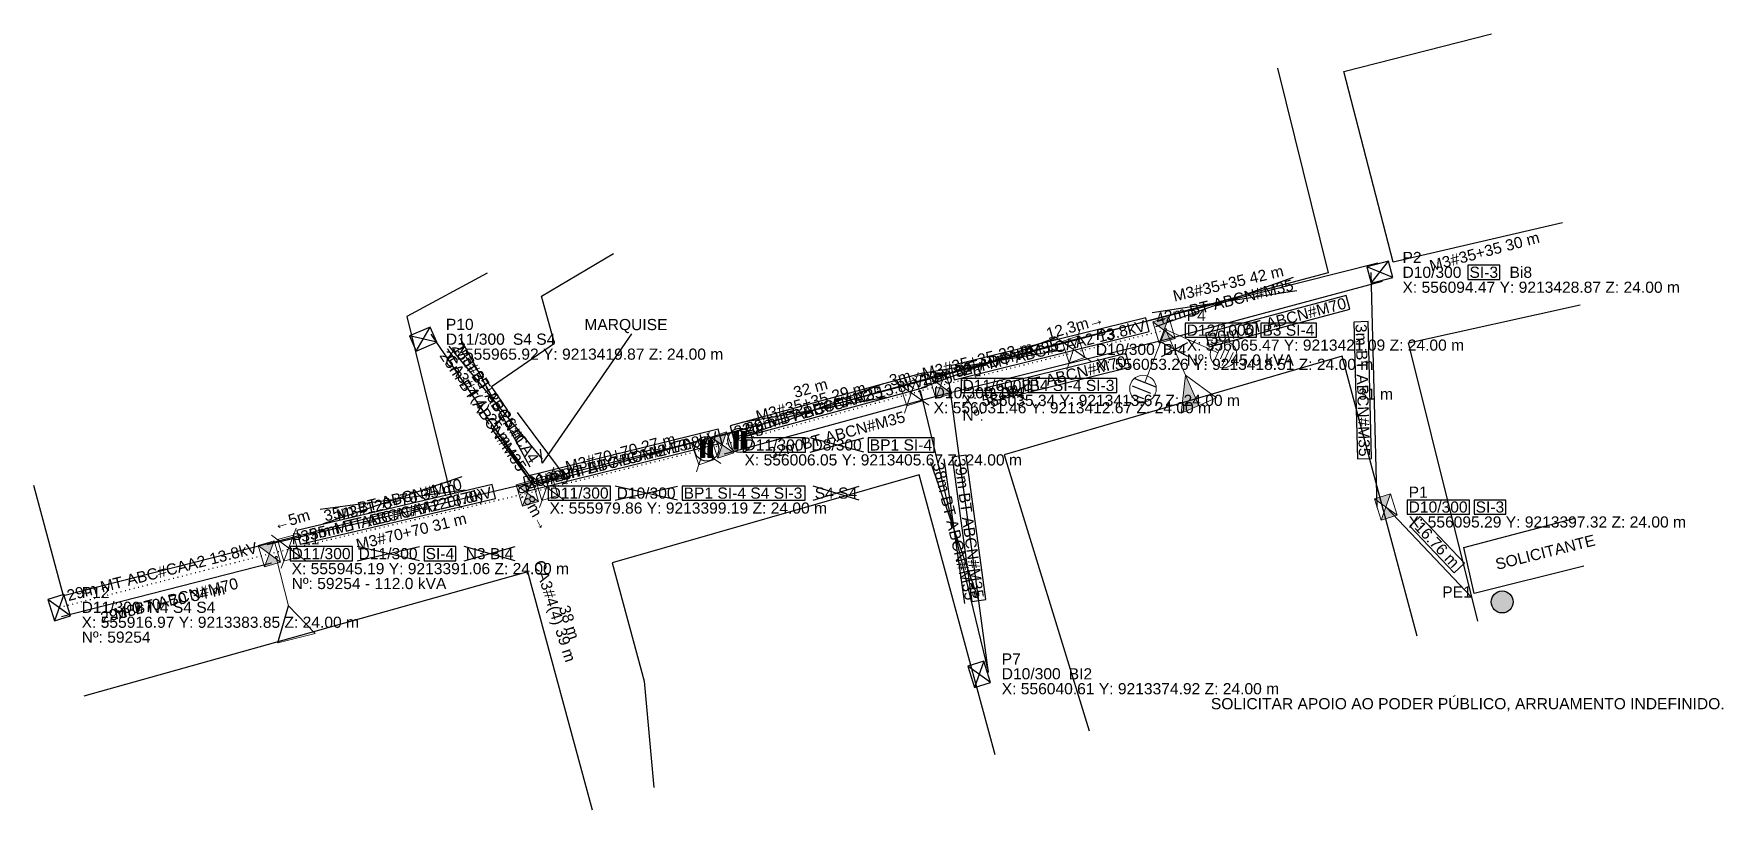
# Model space of a CAD drawing. Header units: metres. Extents: x 555914 to 556141, y 9213357 to 9213461.
import ezdxf
from ezdxf.enums import TextEntityAlignment as Align

# ---------------------------------------------------------------- set-up
doc = ezdxf.new("R2010")
doc.units = ezdxf.units.M
doc.linetypes.add('DOT', pattern=[0.508, 0, -0.508])
for name, color, linetype in [('LINHAS', 7, 'CONTINUOUS'), ('PONTO DE ENTREGA', 8, 'CONTINUOUS'), ('PONTO FOTO', 4, 'CONTINUOUS'), ('POSTE', 3, 'CONTINUOUS'), ('Poste dt', 3, 'Continuous'), ('Poste Existente', 3, 'Continuous'), ('Poste retirar', 7, 'Continuous'), ('REDE PRIMARIA - Instalar', 1, 'DOT'), ('REDE PRIMARIA - Manter', 1, 'DOT'), ('REDE SECUNDARIA - Instalar', 5, 'CONTINUOUS'), ('REDE SECUNDARIA - Manter', 5, 'CONTINUOUS'), ('REDE SECUNDARIA - Remover', 5, 'CONTINUOUS'), ('REDE SECUNDARIA - Substituir', 5, 'CONTINUOUS'), ('SIMBOLOS', 5, 'CONTINUOUS'), ('TEXTOS A IMPLANTAR', 1, 'CONTINUOUS'), ('TEXTOS A REMOVER', 7, 'CONTINUOUS'), ('TEXTOS A SUBSTIRUIR', 7, 'CONTINUOUS'), ('TEXTOS EXISTENTES', 7, 'CONTINUOUS'), ('TEXTOS MAPA', 8, 'CONTINUOUS'), ('TRAFO', 7, 'CONTINUOUS')]:
    doc.layers.add(name, color=color, linetype=linetype)
doc.layers.add('TRAFO A IMPLANTAR', color=7, linetype='Continuous', lineweight=9)
doc.styles.add('ARIAL', font='arial.ttf')

# ---------------------------------------------------------------- blocks, each defined once
blk = doc.blocks.new('DivisaoCircuito', base_point=(851.7381159099505, 600.7656383228928))
h = blk.add_hatch(color=1)
h.paths.add_polyline_path([(851.9692841120473, 599.5861619759758), (852.4970042088732, 599.5832266008385), (852.5102000630878, 601.9555693226293), (851.9824799662616, 601.9585046977667)])
h.paths.add_polyline_path([(851.4986855626458, 601.9611957425421), (850.970965466687, 601.9641311180183), (850.9577696124726, 599.5917883962276), (851.4854897092983, 599.5888530210902)])
at = {"color": 1}
for points in [[(851.4854897092983, 599.5888530210902), (850.9577696124726, 599.5917883962276), (850.970965466687, 601.9641311180183), (851.4986855626458, 601.9611957425421)], [(852.4970042088732, 599.5832266008385), (851.9692841120473, 599.5861619759758), (851.9824799662616, 601.9585046977667), (852.5102000630878, 601.9555693226293)]]:
    blk.add_lwpolyline(points, close=True, dxfattribs=at)
blk.add_circle((851.7632922678441, 600.7614392641374), 1.636607338469907, dxfattribs=at)
blk = doc.blocks.new('dtp')
at = {"linetype": 'Continuous', "lineweight": 0, "ltscale": 0.01}
h = blk.add_hatch(color=0, dxfattribs=at)
h.paths.add_polyline_path([(-1.120086673740047, 1.5), (1e-16, 0), (1.120086673740047, 1.5)])
h.paths.add_polyline_path([(-1.120086673740047, -1.5), (1.120086673740047, -1.5), (0, -2e-16)])
at = {"color": 0, "lineweight": 0}
for p, q in [((-1.120087, -1.5), (1.120087, 1.5)), ((-1.120087, 1.5), (1.120087, -1.5)), ((1.120087, 1.5), (-1.120087, 1.5)), ((-1.120087, 1.5), (-1.120087, -1.5)), ((1.120087, -1.5), (1.120087, 1.5)), ((-1.120087, -1.5), (1.120087, -1.5))]:
    blk.add_line(p, q, dxfattribs=at)
blk = doc.blocks.new('PosteDtProjetado')
at = {"layer": 'Poste dt', "rotation": 180}
blk.add_blockref('dtp', (-0.05948, 0.026162), dxfattribs=at)
at = {"layer": 'poste', "ltscale": 0.01}
for tag, p in [('MODELO', (-3.273471, 2.731691)), ('COD', (1.964351, -1.493983))]:
    blk.add_attdef(tag, p, '', height=1.6, dxfattribs=at)
blk = doc.blocks.new('dt')
at = {"color": 0}
for p, q in [((1.120087, 1.5), (-1.120087, 1.5)), ((-1.120087, 1.5), (-1.120087, -1.5)), ((-1.120087, 1.5), (1.120087, -1.5)), ((-1.120087, -1.5), (1.120087, 1.5)), ((1.120087, -1.5), (1.120087, 1.5)), ((-1.120087, -1.5), (1.120087, -1.5))]:
    blk.add_line(p, q, dxfattribs=at)
for tag, p in [('MODELO', (-2.878805, 2.548923)), ('COD', (1.996674, -1.514935))]:
    blk.add_attdef(tag, p, '', height=1.6, dxfattribs=at)
blk = doc.blocks.new('PosteDtExistente')
at = {"layer": 'Poste Existente', "rotation": 180}
blk.add_blockref('dt', (-0.036594, -0.043517), dxfattribs=at)
at = {"layer": 'poste'}
for tag, p in [('MODELO', (-2.878805, 2.548923)), ('COD', (1.996674, -1.514935))]:
    blk.add_attdef(tag, p, '', height=1.6, dxfattribs=at)
blk = doc.blocks.new('DTPXX')
at = {"color": 1, "lineweight": 0}
for p, q in [((1.728679, -2.293551), (-1.728679, 2.293551)), ((-1.708098, -2.308919), (1.708098, 2.308919))]:
    blk.add_line(p, q, dxfattribs=at)
at = {"color": 3, "lineweight": 0}
for p, q in [((-1.120087, 1.5), (-1.120087, -1.5)), ((1.120087, 1.5), (-1.120087, 1.5)), ((1.120087, -1.5), (-1.120087, 1.5)), ((1.120087, 1.5), (-1.120087, -1.5)), ((1.120087, -1.5), (1.120087, 1.5)), ((-1.120087, -1.5), (1.120087, -1.5))]:
    blk.add_line(p, q, dxfattribs=at)
blk = doc.blocks.new('PosteDtRetirar')
at = {"layer": 'Poste retirar'}
blk.add_blockref('DTPXX', (0.003631, 0.008945), dxfattribs=at)
at = {"layer": 'poste'}
for tag, p in [('MODELO', (-2.878805, 2.548923)), ('COD', (1.996674, -1.514935))]:
    blk.add_attdef(tag, p, '', height=1.6, dxfattribs=at)
blk = doc.blocks.new('TransformadorSemChaveProjetado', base_point=(9.63, 7.8))
at = {"layer": 'TRAFO A IMPLANTAR'}
blk.add_hatch(color=256, dxfattribs=at).paths.add_polyline_path([(9.605161829433856, 14.45988908010605), (12.28438391479319, 18.87979495051293), (9.700703010399424, 18.93495567706209)], flags=0)
for p, q in [((13.85410013482923, 14.26033287745419), (16.03150685858409, 11.97657302112097)), ((14.87133759224962, 14.71503084533936), (16.68449752604452, 12.81330876678717)), ((16.04960704857013, 15.00083185109013), (17.02612146593061, 13.97661988250545))]:
    blk.add_line(p, q)
for p, q in [((12.28438442921909, 18.87979475899957), (7.117021986502823, 18.99011640500477)), ((7.117021986502823, 18.99011640500477), (9.605161853948845, 14.45988941173769)), ((2.381876435378139, 13.46144917050701), (4.595740588669776, 15.39626622455121)), ((2.53746787950097, 14.41365388987243), (3.645300177753607, 15.38184817993681)), ((3.178492327042314, 12.54994127376223), (5.392357475290325, 14.48475842811501)), ((3.334084766121519, 13.50214609343622), (4.441917064374152, 14.47034038350061)), ((9.605161853948845, 14.45988941173769), (9.461882344073375, 7.748786967830442)), ((4.362678059986679, 13.58342074215045), (9.461882344073375, 7.748786967830442)), ((15.00153914865974, 13.05684893144258), (9.461882344073375, 7.748786967830442))]:
    blk.add_line(p, q, dxfattribs=at)
blk.add_lwpolyline([(9.605161853948845, 14.45988941173769), (12.28438442921909, 18.87979475899957), (9.700703207860954, 18.93495558200216), (9.605161853948845, 14.45988941173769)], dxfattribs=at)
for centre, radius in [((3.79696743886125, 14.10455652776096), 1.78789684340106), ((15.55153986615642, 13.69884068620673), 1.78789684340106), ((9.461882344073375, 7.748786967830442), 0.140485210020707)]:
    blk.add_circle(centre, radius, dxfattribs=at)
blk = doc.blocks.new('PosteDtSubstituir')
at = {"linetype": 'CONTINUOUS', "lineweight": 0}
h = blk.add_hatch(color=3, dxfattribs=at)
h.paths.add_polyline_path([(1.1248459857515911, -1.4974549099020038), (0.004759312011515249, 0.0025450900979961943), (-1.1153273617285038, -1.4974549099020038)], flags=0)
h.paths.add_polyline_path([(1.1248459857515911, 1.5025450900979962), (-1.1153273617285038, 1.5025450900979962), (0.004759312011515249, 0.0025450900979961943)], flags=0)
at = {"color": 1, "lineweight": 0}
for p, q in [((-0.9832021399643907, -2.300406825865707), (-4.440560638905595, 2.2866944212958913)), ((-4.419979040744806, -2.315775610643513), (-1.0037837381252075, 2.302063206073697))]:
    blk.add_line(p, q, dxfattribs=at)
at = {"color": 3, "lineweight": 0}
for p, q in [((-3.8319680631750828, 1.493143797715092), (-3.8319680631750828, -1.506856202284908)), ((-1.5917947156949879, 1.493143797715092), (-3.8319680631750828, 1.493143797715092)), ((-1.5917947156949879, -1.506856202284908), (-3.8319680631750828, 1.493143797715092)), ((-1.5917947156949879, 1.493143797715092), (-3.8319680631750828, -1.506856202284908)), ((-1.5917947156949879, -1.506856202284908), (-1.5917947156949879, 1.493143797715092)), ((1.1248459857515911, 1.5025450900979962), (-1.1153273617285038, -1.4974549099020038)), ((1.1248459857515911, -1.4974549099020038), (-1.1153273617285038, 1.5025450900979962)), ((1.1248459857515911, 1.5025450900979962), (-1.1153273617285038, 1.5025450900979962)), ((-1.1153273617285038, 1.5025450900979962), (-1.1153273617285038, -1.4974549099020038)), ((1.1248459857515911, -1.4974549099020038), (1.1248459857515911, 1.5025450900979962)), ((-3.8319680631750828, -1.506856202284908), (-1.5917947156949879, -1.506856202284908)), ((-1.1153273617285038, -1.4974549099020038), (1.1248459857515911, -1.4974549099020038))]:
    blk.add_line(p, q, dxfattribs=at)
blk = doc.blocks.new('TransformadorSemChaveExistente', base_point=(7.587184, 0.140485))
blk.add_line((9.577530524983299, 12.00219961509626), (6.917507642107037, 7.57071176934473))
at = {"layer": 'TRAFO A IMPLANTAR'}
for p, q in [((9.577530524983299, 12.00219961509626), (4.409738084610357, 12.09010311232023)), ((4.409738084610357, 12.09010311232023), (6.917507642107037, 7.57071176934473)), ((6.917507642107037, 7.57071176934473), (6.803343150688961, 0.8590516609169904))]:
    blk.add_line(p, q, dxfattribs=at)
blk.add_circle((6.803343150688961, 0.8590516609169904), 0.1404852100207066, dxfattribs=at)
blk = doc.blocks.new('PontoEntrega', base_point=(8.557888, 3.616832))
h = blk.add_hatch(color=1)
h.dxf.hatch_style = 1
h.paths.add_polyline_path([(14.13156974520648, 3.028210909755245, 1), (11.17034814535687, 3.028210909755245, 1)])
at = {"color": 1}
blk.add_circle((12.650959, 3.028211), 1.480610799924803, dxfattribs=at)

msp = doc.modelspace()

# ---------------------------------------------------------------- linework, layer by layer
at = {"color": 1, "linetype": 'CONTINUOUS'}
for p, q in [((556064.298530465, 9213421.592561267), (556082.817127634, 9213428.206044516)), ((556083.2802620449, 9213426.363354493), (556063.8353960541, 9213423.43525129)), ((555969.3252429217, 9213418.933944877), (555981.840459003, 9213403.766678538)), ((555980.2649704851, 9213402.704682337), (555970.9007314396, 9213419.995941078)), ((556051.7353338426, 9213418.411293622), (556032.3375768426, 9213415.185828518)), ((556032.8288689527, 9213413.350445163), (556051.2440417325, 9213420.246676978)), ((556065.0617235032, 9213417.558830082), (556068.6384697513, 9213419.45883008)), ((556068.6384697513, 9213417.558830082), (556065.0617235032, 9213419.45883008)), ((556009.2398571793, 9213406.857009064), (556027.6025381673, 9213413.89181885)), ((556028.1076474816, 9213412.060189907), (556008.7347478651, 9213408.688638007)), ((556043.2612326271, 9213411.723313961), (556046.8379788753, 9213413.62331396)), ((556046.8379788753, 9213411.723313961), (556043.2612326271, 9213413.62331396)), ((556017.8493886963, 9213404.715475874), (556025.0741226661, 9213406.615475873)), ((556025.0741226661, 9213404.715475874), (556017.8493886963, 9213406.615475873)), ((556034.0215565305, 9213403.3766823), (556040.4787122805, 9213384.80299819)), ((556038.6321839759, 9213384.355412198), (556035.8680848351, 9213403.824268294)), ((555952.4694115367, 9213395.12751647), (555971.0897626602, 9213401.448839577)), ((555991.6604584511, 9213398.24256677), (556000.0622626803, 9213400.142566768)), ((556000.0622626803, 9213398.24256677), (555991.6604584511, 9213400.142566768)), ((556018.2785143857, 9213398.24256677), (556024.4439884648, 9213400.142566768)), ((556024.4439884648, 9213398.24256677), (556018.2785143857, 9213400.142566768)), ((555971.5238498494, 9213399.5990914), (555952.0353243476, 9213396.977264646)), ((555956.9873593245, 9213390.10570342), (555965.3891635536, 9213392.005703418)), ((555965.3891635536, 9213390.10570342), (555956.9873593245, 9213392.005703418)), ((555971.3707051635, 9213390.10570342), (555978.240974604, 9213392.005703418)), ((555978.240974604, 9213390.10570342), (555971.3707051635, 9213392.005703418))]:
    msp.add_line(p, q, dxfattribs=at)
at = {"layer": 'LINHAS'}
for p, q in [((556089.5857448954, 9213455.844247963), (556109.4244167984, 9213460.919954903)), ((556080.6569268772, 9213456.295379562), (556087.4623132069, 9213428.801210232)), ((556096.2074546656, 9213430.240498291), (556089.5857448954, 9213455.844247963)), ((556118.9846040996, 9213435.505844574), (556096.2074546656, 9213430.240498291)), ((555981.7460528191, 9213425.683294559), (555991.4446466333, 9213431.412745237)), ((555974.4514335647, 9213428.761754371), (555963.6823223091, 9213422.944600943)), ((556087.4623132069, 9213428.801210232), (556024.1229808117, 9213411.899390403)), ((555983.5307746481, 9213419.345667733), (555981.7460528191, 9213425.683294559)), ((555963.6823223091, 9213422.944600943), (555969.613162092, 9213398.676608182)), ((556098.2929909294, 9213419.390232595), (556121.3606129718, 9213424.497203697)), ((555993.8414266981, 9213420.590881975), (555981.8456633592, 9213403.231169801)), ((555975.0345027947, 9213413.523868112), (555983.5307746481, 9213419.345667733)), ((556107.6054040325, 9213382.011300128), (556098.2929909294, 9213419.390232595)), ((556089.352101018, 9213417.593578061), (556043.9406686075, 9213404.358388472)), ((556099.4194283296, 9213379.981377542), (556089.352101018, 9213417.593578061)), ((555977.2610102044, 9213410.287499407), (555975.0345027947, 9213413.523868112)), ((556024.1229808117, 9213411.899390403), (555980.7487706853, 9213400.20023618)), ((555975.1743374792, 9213407.756018942), (555977.2610102044, 9213410.287499407)), ((555984.8611137683, 9213401.578759063), (555978.5603853435, 9213410.053744266)), ((555980.7487706853, 9213400.20023618), (555975.1743374792, 9213407.756018942)), ((555975.5682159419, 9213407.744727127), (555980.86708477, 9213400.492690003)), ((555981.8456633592, 9213403.231169801), (555981.6202129388, 9213405.100315457)), ((556043.9406686075, 9213404.358388472), (556055.3432971218, 9213367.259785438)), ((555917.5359374537, 9213385.418072237), (555913.541050247, 9213400.22159852)), ((555980.86708477, 9213400.492690003), (555984.8611137683, 9213401.578759063)), ((556032.505866695, 9213401.665462088), (555991.257271297, 9213389.840518588)), ((556042.719500047, 9213364.04575414), (556032.505866695, 9213401.665462088)), ((555969.613162092, 9213398.676608182), (555917.5359374537, 9213385.418072237)), ((556105.723443478, 9213391.89606267), (556120.6556540248, 9213395.84321938)), ((556107.1103232461, 9213385.733142195), (556105.723443478, 9213391.89606267)), ((555991.257271297, 9213389.840518588), (555995.5719132348, 9213373.92969599)), ((556121.8239219125, 9213389.39626292), (556107.1103232461, 9213385.733142195)), ((555979.9363453955, 9213388.608463733), (555920.2600081726, 9213371.914202254)), ((555988.5979182885, 9213356.591696775), (555979.9363453955, 9213388.608463733)), ((555995.5719132348, 9213373.92969599), (555996.8737270725, 9213359.640543634))]:
    msp.add_line(p, q, dxfattribs=at)
at = {"layer": 'PONTO DE ENTREGA'}
msp.add_line((556095.2886746315, 9213397.323874325), (556106.7659603966, 9213385.169246892), dxfattribs=at)
msp.add_lwpolyline([(556098.4587604946, 9213394.767801272), (556104.3956574709, 9213388.48053333), (556105.7771007235, 9213389.784992808), (556099.8402037472, 9213396.07226075), (556098.4587604946, 9213394.767801272)], close=True, dxfattribs=at)
at = {"layer": 'REDE PRIMARIA - Instalar'}
for points in [[(556035.3396953982, 9213413.665275361), (556065.466776575, 9213421.08747783)], [(556006.047584467, 9213405.665475873), (556035.3396953982, 9213413.665275361)], [(555979.8586542219, 9213399.19256677), (556006.047584467, 9213405.665475873)], [(555945.1855550952, 9213391.055703418), (555979.8586542219, 9213399.19256677)]]:
    msp.add_lwpolyline(points, dxfattribs=at)
at = {"layer": 'REDE PRIMARIA - Manter'}
msp.add_lwpolyline([(555916.9689516234, 9213383.848252084), (555945.1855550952, 9213391.055703418)], dxfattribs=at)
at = {"layer": 'REDE SECUNDARIA - Instalar'}
for points in [[(556065.7905964269, 9213419.88014991), (556094.7889460593, 9213427.65785565)], [(556093.2155520772, 9213428.832556996), (556094.0391005013, 9213397.291247752)], [(556035.6387087167, 9213412.451565744), (556065.7657898935, 9213419.873768212)], [(556041.8497881677, 9213375.085943298), (556036.5782856565, 9213413.833781065)]]:
    msp.add_lwpolyline(points, dxfattribs=at)
at = {"layer": 'REDE SECUNDARIA - Manter'}
for points in [[(556006.3769042884, 9213404.459636558), (556035.6690152197, 9213412.459436046)], [(556005.7476572744, 9213406.87895998), (555979.5587270292, 9213400.406050876)], [(555917.2783101127, 9213382.637138), (555945.4949135844, 9213389.844589334)]]:
    msp.add_lwpolyline(points, dxfattribs=at)
at = {"layer": 'REDE SECUNDARIA - Remover'}
for points in [[(556094.160432516, 9213430.077479636), (556052.9552255826, 9213419.721126148)], [(556052.9367007805, 9213419.71631913), (556031.1362099044, 9213413.88080301)], [(556031.1271196385, 9213413.878333), (556005.7152757077, 9213406.870494913)], [(556041.8260191622, 9213375.211902063), (556032.6742496506, 9213412.96777843)]]:
    msp.add_lwpolyline(points, dxfattribs=at)
at = {"layer": 'REDE SECUNDARIA - Substituir'}
for points in [[(555980.8951598256, 9213399.89124848), (555966.9537241689, 9213420.57359346)], [(555979.5730705449, 9213400.409506358), (555944.8999714182, 9213392.272643007)]]:
    msp.add_lwpolyline(points, dxfattribs=at)
at = {"layer": 'TEXTOS A IMPLANTAR'}
for points in [[(556106.2669304366, 9213427.91518357), (556110.5484720464, 9213427.91518357), (556110.5484720464, 9213429.815183569), (556106.2669304366, 9213429.815183569), (556106.2669304366, 9213427.91518357)], [(556071.4724871767, 9213418.867507894), (556090.3764291296, 9213423.937772226), (556089.8842229546, 9213425.772910662), (556070.9802810015, 9213420.70264633), (556071.4724871767, 9213418.867507894)], [(556037.2312707141, 9213414.440259919), (556063.4316748668, 9213420.895073887), (556062.9771746227, 9213422.739912504), (556036.77677047, 9213416.285098538), (556037.2312707141, 9213414.440259919)], [(556068.266776575, 9213420.13747783), (556077.8456510634, 9213420.13747783), (556077.8456510634, 9213422.037477829), (556068.266776575, 9213422.037477829), (556068.266776575, 9213420.13747783)], [(556078.4456510635, 9213420.13747783), (556085.9039389215, 9213420.13747783), (556085.9039389215, 9213422.037477829), (556078.4456510635, 9213422.037477829), (556078.4456510635, 9213420.13747783)], [(556090.9380944516, 9213422.192329267), (556091.4182275343, 9213403.80357932), (556093.3175802125, 9213403.85317171), (556092.8374471298, 9213422.241921656), (556090.9380944516, 9213422.192329267)], [(556041.786383168, 9213411.442870216), (556060.7902476509, 9213416.124722037), (556060.3357474068, 9213417.969560655), (556041.3318829238, 9213413.287708834), (556041.786383168, 9213411.442870216)], [(556007.5993493783, 9213406.400256148), (556033.6298569732, 9213413.509297958), (556033.1292908445, 9213415.342173718), (556007.0987832496, 9213408.233131908), (556007.5993493783, 9213406.400256148)], [(556038.1396953983, 9213412.715275362), (556046.5414996274, 9213412.715275362), (556046.5414996274, 9213414.61527536), (556038.1396953983, 9213414.61527536), (556038.1396953983, 9213412.715275362)], [(556047.1414996275, 9213412.715275362), (556059.0693475128, 9213412.715275362), (556059.0693475128, 9213414.61527536), (556047.1414996275, 9213414.61527536), (556047.1414996275, 9213412.715275362)], [(555979.7833687885, 9213399.482986601), (556005.9789048483, 9213405.95752841), (556005.5230155154, 9213407.802024255), (555979.3274794556, 9213401.327482443), (555979.7833687885, 9213399.482986601)], [(556008.847584467, 9213404.715475874), (556017.2493886962, 9213404.715475874), (556017.2493886962, 9213406.615475873), (556008.847584467, 9213406.615475873), (556008.847584467, 9213404.715475874)], [(556025.6741226662, 9213404.715475874), (556034.5440680959, 9213404.715475874), (556034.5440680959, 9213406.615475873), (556025.6741226662, 9213406.615475873), (556025.6741226662, 9213404.715475874)], [(556036.953504979, 9213404.028516518), (556039.5919116503, 9213384.635079175), (556041.4745688433, 9213384.891207844), (556038.836162172, 9213404.284645187), (556036.953504979, 9213404.028516518)], [(555949.3184997282, 9213392.333746746), (555975.5886294243, 9213398.49865444), (555975.1545422352, 9213400.348402616), (555948.8844125391, 9213394.183494924), (555949.3184997282, 9213392.333746746)], [(555982.6586542219, 9213398.24256677), (555991.060458451, 9213398.24256677), (555991.060458451, 9213400.142566768), (555982.6586542219, 9213400.142566768), (555982.6586542219, 9213398.24256677)], [(556000.6622626804, 9213398.24256677), (556017.1785143856, 9213398.24256677), (556017.1785143856, 9213400.142566768), (556000.6622626804, 9213400.142566768), (556000.6622626804, 9213398.24256677)], [(556098.0886746316, 9213396.373874325), (556106.4904788607, 9213396.373874325), (556106.4904788607, 9213398.273874324), (556098.0886746316, 9213398.273874324), (556098.0886746316, 9213396.373874325)], [(556107.0904788608, 9213396.373874325), (556111.3720204706, 9213396.373874325), (556111.3720204706, 9213398.273874324), (556107.0904788608, 9213398.273874324), (556107.0904788608, 9213396.373874325)], [(555947.9855550952, 9213390.10570342), (555956.3873593244, 9213390.10570342), (555956.3873593244, 9213392.005703418), (555947.9855550952, 9213392.005703418), (555947.9855550952, 9213390.10570342)], [(555965.9891635537, 9213390.10570342), (555970.2707051635, 9213390.10570342), (555970.2707051635, 9213392.005703418), (555965.9891635537, 9213392.005703418), (555965.9891635537, 9213390.10570342)]]:
    msp.add_lwpolyline(points, close=True, dxfattribs=at)

# ---------------------------------------------------------------- block references
for name, p, rotation in [('PosteDtExistente', (556094.4651262073, 9213428.86518357), 284.6423381477008), ('PosteDtProjetado', (556065.466776575, 9213421.08747783), 16.55000000000001), ('PosteDtExistente', (555965.9172185652, 9213419.87491175), 293.6792676295857), ('PosteDtRetirar', (556053.2599192739, 9213418.508830082), 198.36648227405797), ('PosteDtRetirar', (556031.4594283978, 9213412.67331396), 17.787679449799157), ('PosteDtProjetado', (556035.3396953982, 9213413.665275361), 196.501), ('PosteDtSubstituir', (556006.047584467, 9213405.665475873), 18.75), ('PosteDtSubstituir', (555979.8586542219, 9213399.19256677), 196.779), ('PosteDtProjetado', (556095.2886746315, 9213397.323874325), 17.50517905319839), ('PosteDtSubstituir', (555945.1855550952, 9213391.055703418), 196.1735815652629), ('PosteDtExistente', (555916.9689516234, 9213383.848252084), 17.35899999999998), ('PosteDtExistente', (556040.6111979095, 9213374.917437594), 17.246712696259465)]:
    msp.add_blockref(name, p, dxfattribs=dict(rotation=rotation))
at = {"layer": 'PONTO DE ENTREGA'}
msp.add_blockref('PontoEntrega', (556106.7659603966, 9213385.169246892), dxfattribs=at)
at = {"layer": 'SIMBOLOS'}
for p in [(556008.4218171253, 9213406.301491095), (556003.9425265775, 9213405.14821238)]:
    msp.add_blockref('DivisaoCircuito', p, dxfattribs=at)
at = {"layer": 'TRAFO'}
for name, p, rotation in [('TransformadorSemChaveProjetado', (556065.466776575, 9213421.08747783), 205), ('TransformadorSemChaveExistente', (555945.1855550952, 9213391.055703418), 195)]:
    msp.add_blockref(name, p, dxfattribs=dict(at, rotation=rotation))

# ---------------------------------------------------------------- texts
at = {"style": 'Arial'}
for s, p in [('X: 556094.47 Y: 9213428.87 Z: 24.00 m', (556097.4651262073, 9213426.86518357)), ('X: 555965.92 Y: 9213419.87 Z: 24.00 m', (555968.9172185652, 9213417.87491175)), ('X: 556065.47 Y: 9213421.09 Z: 24.00 m', (556068.466776575, 9213419.08747783)), ('X: 556053.26 Y: 9213418.51 Z: 24.00 m', (556056.2599192739, 9213416.508830082)), ('X: 556035.34 Y: 9213413.67 Z: 24.00 m', (556038.3396953982, 9213411.665275361)), ('X: 556031.46 Y: 9213412.67 Z: 24.00 m', (556034.4594283978, 9213410.67331396)), ('X: 556006.05 Y: 9213405.67 Z: 24.00 m', (556009.047584467, 9213403.665475873)), ('X: 555979.86 Y: 9213399.19 Z: 24.00 m', (555982.8586542219, 9213397.19256677)), ('X: 556095.29 Y: 9213397.32 Z: 24.00 m', (556098.2886746315, 9213395.323874325)), ('X: 555945.19 Y: 9213391.06 Z: 24.00 m', (555948.1855550952, 9213389.055703418)), ('X: 555916.97 Y: 9213383.85 Z: 24.00 m', (555919.9689516234, 9213381.848252084)), ('X: 556040.61 Y: 9213374.92 Z: 24.00 m', (556043.6111979095, 9213372.917437594))]:
    msp.add_text(s, height=1.5, dxfattribs=at).set_placement(p, align=Align.MIDDLE_LEFT)
at = {"layer": 'PONTO DE ENTREGA', "style": 'Arial'}
msp.add_text('PE1', height=1.5, dxfattribs=at).set_placement((556106.7659603966, 9213385.169246892), align=Align.RIGHT)
at = {"layer": 'PONTO DE ENTREGA', "insert": (556102.117930609, 9213392.27639704), "char_height": 1.5, "attachment_point": 5, "rotation": 313.35822870658427, "style": 'Arial'}
msp.add_mtext('16.76 m', dxfattribs=at)
at = {"layer": 'PONTO FOTO', "style": 'Arial'}
for s, p in [('P2', (556097.4651262073, 9213430.86518357)), ('P4', (556068.466776575, 9213423.08747783)), ('P10', (555968.9172185652, 9213421.87491175)), ('P3', (556056.2599192739, 9213420.508830082)), ('P6', (556038.3396953982, 9213415.665275361)), ('P5', (556034.4594283978, 9213414.67331396)), ('P8', (556009.047584467, 9213407.665475873)), ('P9', (555982.8586542219, 9213401.19256677)), ('P1', (556098.2886746315, 9213399.323874325)), ('P11', (555948.1855550952, 9213393.055703418)), ('P12', (555919.9689516234, 9213385.848252084)), ('P7', (556043.6111979095, 9213376.917437594))]:
    msp.add_text(s, height=1.5, dxfattribs=at).set_placement(p, align=Align.MIDDLE_LEFT)
at = {"layer": 'TEXTOS A IMPLANTAR', "char_height": 1.5, "attachment_point": 4, "style": 'Arial'}
for s, insert in [('SI-3', (556106.4669304366, 9213428.86518357)), ('D12/1000', (556068.466776575, 9213421.08747783)), ('B3 SI-4', (556078.6456510634, 9213421.08747783)), ('D11/600', (556038.3396953982, 9213413.665275361)), ('B4 SI-4 SI-3', (556047.3414996275, 9213413.665275361)), ('D11/300', (556009.047584467, 9213405.665475873)), ('BP1 SI-4', (556025.8741226662, 9213405.665475873)), ('D11/300', (555982.8586542219, 9213399.19256677)), ('BP1 SI-4 S4 SI-3', (556000.8622626803, 9213399.19256677)), ('D10/300', (556098.2886746315, 9213397.323874325)), ('SI-3', (556107.2904788607, 9213397.323874325)), ('D11/300', (555948.1855550952, 9213391.055703418)), ('SI-4', (555966.1891635536, 9213391.055703418))]:
    msp.add_mtext(s, dxfattribs=dict(at, insert=insert))
at = {"layer": 'TEXTOS A IMPLANTAR', "char_height": 1.5, "attachment_point": 2, "style": 'Arial'}
for s, insert, rotation in [('30m BT ABCN#M70', (556080.4840631542, 9213423.04460603), 15.01404887854244), ('32m MT ABC#CAA2 13.8kV', (556049.9248146771, 9213419.318311984), 13.839957261825646), ('3m BT ABCN#M35', (556092.877581811, 9213413.042326432), 271.49566177227484), ('32m BT ABCN#M70', (556050.8816572961, 9213415.434441207), 13.839957261825646), ('32m MT ABC#CAA2 13.8kV', (556020.1667282183, 9213411.594718523), 15.275219747871517), ('28m MT ABC#CAA2 13.8kV', (555992.4732358361, 9213404.370595893), 13.8831026705422), ('39m BT ABCN#M35', (556039.957191067, 9213394.560965603), 277.7473188520246), ('35m MT ABC#CAA2 13.8kV', (555962.0651707753, 9213397.071238436), 13.206830982641463)]:
    msp.add_mtext(s, dxfattribs=dict(at, insert=insert, rotation=rotation))
at = {"layer": 'TEXTOS A REMOVER', "char_height": 1.5, "attachment_point": 2, "style": 'Arial'}
for s, insert, rotation in [('42m BT ABCN#M35', (556073.3750128344, 9213425.626680532), 14.108267266962969), ('23m BT ABCN#M35', (556041.8425242463, 9213417.523054501), 14.985512302137067), ('29m BT ABCN#M35', (556018.2218124175, 9213411.097425383), 15.417288186720953), ('38m BT ABCN#M35', (556037.9790271581, 9213394.266518928), 283.6253175827677)]:
    msp.add_mtext(s, dxfattribs=dict(at, insert=insert, rotation=rotation))
at = {"layer": 'TEXTOS A REMOVER', "char_height": 1.5, "attachment_point": 4, "style": 'Arial'}
for s, insert in [('D10/300', (556056.2599192739, 9213418.508830082)), ('BI4', (556065.2617235031, 9213418.508830082)), ('D10/300', (556034.4594283978, 9213412.67331396)), ('BI4', (556043.461232627, 9213412.67331396)), ('D8/300', (556018.0493886962, 9213405.665475873)), ('D10/300', (555991.8604584511, 9213399.19256677)), ('S4 S4', (556018.4785143856, 9213399.19256677)), ('D11/300', (555957.1873593244, 9213391.055703418)), ('N3 BI4', (555971.5707051634, 9213391.055703418))]:
    msp.add_mtext(s, dxfattribs=dict(at, insert=insert))
at = {"layer": 'TEXTOS A SUBSTIRUIR', "char_height": 1.5, "attachment_point": 2, "style": 'Arial'}
for s, insert, rotation in [('25m BT ABCN#M35', (555974.5463453594, 9213410.651629997), 303.98289431307614), ('25m BT ABCN#CA4', (555976.2047543253, 9213411.769520735), 303.98289431307614), ('35m BT ABCN#M70', (555961.608236892, 9213399.018341778), 13.206830982641463), ('35m BT ABCN#M120(70)', (555962.0651707753, 9213397.071238436), 13.206830982641463)]:
    msp.add_mtext(s, dxfattribs=dict(at, insert=insert, rotation=rotation))
at = {"layer": 'TEXTOS EXISTENTES', "char_height": 1.5, "attachment_point": 4, "style": 'Arial'}
for s, insert in [('D10/300', (556097.4651262073, 9213428.86518357)), ('Bi8', (556111.8484720463, 9213428.86518357)), ('D11/300', (555968.9172185652, 9213419.87491175)), ('S4 S4', (555977.9190227945, 9213419.87491175)), ('D11/300', (555919.9689516234, 9213383.848252084)), ('N4 S4 S4', (555928.9707558526, 9213383.848252084)), ('D10/300', (556043.6111979095, 9213374.917437594)), ('BI2', (556052.6130021387, 9213374.917437594))]:
    msp.add_mtext(s, dxfattribs=dict(at, insert=insert))
at = {"layer": 'TEXTOS EXISTENTES', "char_height": 1.5, "attachment_point": 2, "style": 'Arial'}
for s, insert, rotation in [('32m BT ABCN#M35', (556021.2205516468, 9213407.736032713), 15.275219747871517), ('28m BT ABCN#M70', (555992.4732358361, 9213404.370595893), 13.8831026705422), ('29m MT ABC#CAA2 13.8kV', (555930.5822797765, 9213389.389760286), 14.328843138706361), ('29m BT ABCN#M70', (555931.572226942, 9213385.514195215), 14.328843138706361)]:
    msp.add_mtext(s, dxfattribs=dict(at, insert=insert, rotation=rotation))
at = {"layer": 'TEXTOS MAPA', "true_color": 0x4caf50, "style": 'Arial'}
for s, rotation, p in [('M3#35+35 30 m', 14.894806367549904, (556108.4761887072, 9213431.667183552)), ('M3#35+35 42 m', 13.178743862774468, (556074.0501592519, 9213427.383463548)), ('M3#35+35 23 m', 13.877636608024602, (556040.3524760789, 9213417.083074145)), ('CA3#4(4) 25 m', 304.46510688846337, (555973.303685383, 9213411.708816148)), ('M3#35+35 29 m', 15.048262913083875, (556017.9566651904, 9213411.464588664)), ('M3#70+70 27 m', 14.649110545307622, (555992.3750022049, 9213404.626919767)), ('M3#70+70 31 m', 13.67676551575397, (555964.25919444, 9213394.060317744)), ('CA3#4(4) 39 m', 287.6075936112147, (555983.571111504, 9213383.353248097)), ('M3#70+70 34 m', 13.00326529768165, (555931.7662381585, 9213384.650083683))]:
    msp.add_text(s, height=1.5, rotation=rotation, dxfattribs=at).set_placement(p, align=Align.MIDDLE_CENTER)
at = {"layer": 'TEXTOS MAPA', "true_color": 0xf44336, "style": 'Arial'}
for s, p in [('MARQUISE', (555993.1101116985, 9213421.85000674)), ('31 m', (556093.8646594083, 9213412.505446607)), ('SOLICITAR APOIO AO PODER PÚBLICO, ARRUAMENTO INDEFINIDO.', (556106.235571654, 9213370.905207053))]:
    msp.add_text(s, height=1.5, dxfattribs=at).set_placement(p, align=Align.MIDDLE_CENTER)
for s, rotation, p in [('12,3m→', 15.42033475075823, (556053.4437445068, 9213421.640584163)), ('M3#35+35 26 m', 304.0851846368088, (555974.9441733652, 9213412.524102667)), ('32 m', 15.362958510875785, (556017.9109051209, 9213413.318214484)), ('3m→', 15.35430705952922, (556030.9516459806, 9213414.96277456)), ('M3#120+70 35 m', 13.437119032307464, (555962.1982913403, 9213398.106841171)), ('0,8m→', 298.1724706666833, (555980.6823373579, 9213397.297834052)), ('←1m', 20.11411918407657, (555981.5362498979, 9213401.126540715)), ('←5m', 16.70311238388797, (555948.1784380231, 9213395.634645348)), ('SOLICITANTE ', 14.012558635999426, (556116.9313784336, 9213391.334801331)), ('38 m', 287.7959889239304, (555985.5085418633, 9213381.834891697))]:
    msp.add_text(s, height=1.5, rotation=rotation, dxfattribs=at).set_placement(p, align=Align.MIDDLE_CENTER)
at = {"layer": 'TRAFO', "style": 'Arial'}
for s, p in [('Nº:   - 45.0 kVA', (556068.466776575, 9213417.08747783)), ('Nº:  ', (556038.3396953982, 9213409.665275361)), ('Nº: 59254 - 112.0 kVA', (555948.1855550952, 9213387.055703418)), ('Nº: 59254', (555919.9689516234, 9213379.848252084))]:
    msp.add_text(s, height=1.5, dxfattribs=at).set_placement(p, align=Align.MIDDLE_LEFT)

doc.saveas('drawing.dxf')
